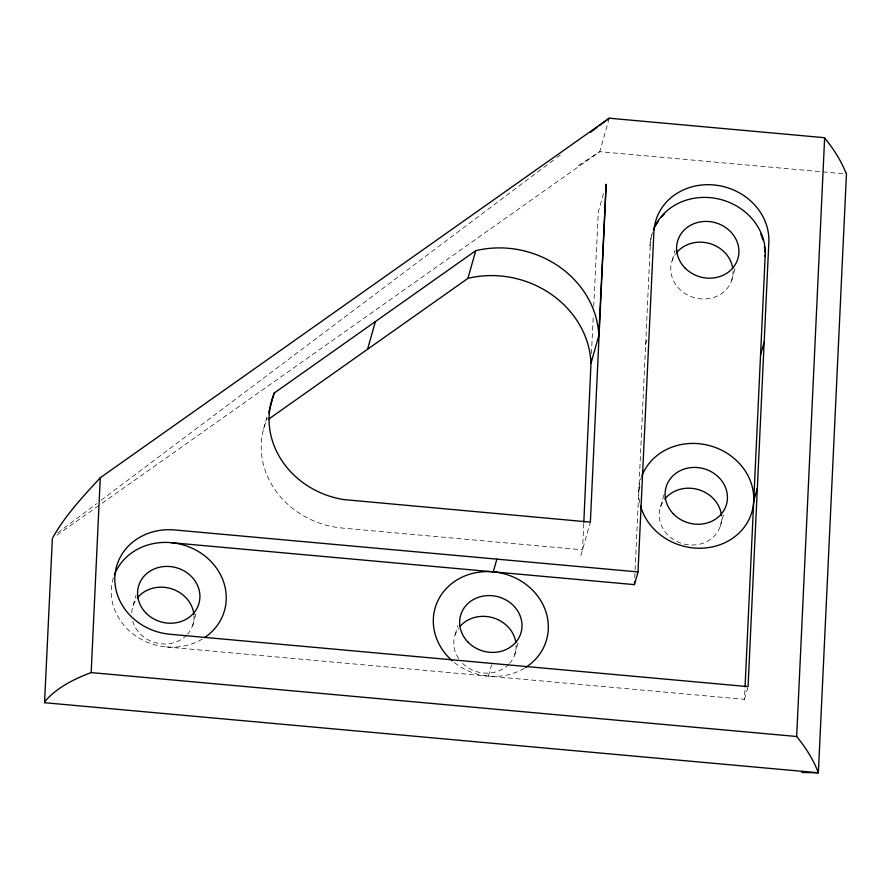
<?xml version="1.0" encoding="UTF-8"?>
<svg xmlns="http://www.w3.org/2000/svg" width="891" height="891" viewBox="0 0 891 891"><rect width="100%" height="100%" fill="white"/><g stroke="black" fill="none" stroke-linecap="round" stroke-linejoin="round"><path stroke-width="0.67" stroke-dasharray="4.46 3.34" d="M583.761 523.529L582.536 549.825L342.233 528.051A85.213 76.392 15.8 0 1 266.376 420.741L267.122 418.102M634.737 577.724L650.296 244.591A57.937 51.934 15.8 0 1 652.468 232.562M166.305 646.955L744.464 699.335L744.976 688.242M591.435 353.593L593.328 314.701M593.729 306.37L598.318 211.924L603.541 193.458M133.115 605.535L136.056 595.155M192.612 625.627L196.287 612.64M263.613 428.894L267.333 415.707M455.201 634.715L457.762 625.627M609.244 118.202L599.766 151.67L100.082 504.662M488.391 676.135L491.62 664.697M514.697 654.796L518.373 641.821M650.296 244.591L649.985 245.727A57.937 51.934 15.8 0 1 652.58 232.417M580.899 555.605L590.365 522.126M645.641 344.461L647.078 339.382M672.159 260.528L675.1 250.148M638.802 490.629L640.239 485.55M660.643 506.567L663.951 494.884M731.622 280.609L735.298 267.623M720.14 526.648L723.447 514.965M744.464 699.335L747.694 687.897M57.715 532.874L96.629 503.615M101.084 500.274L555.873 158.331M556.975 157.495L560.316 154.978M56.924 535.157L98.946 505.464M578.292 165.67L599.766 151.67L846.45 174.023M516.101 645.106A31.408 28.156 15.8 0 1 509.719 663.283M508.861 664.207A31.408 28.156 15.8 0 1 461.983 662.748M458.665 658.649A31.408 28.156 15.8 0 1 458.631 628.177M639.816 502.958A57.937 51.934 15.8 0 1 641.375 477.309M194.015 615.937A31.408 28.156 15.8 0 1 187.633 634.102M186.776 635.027A31.408 28.156 15.8 0 1 156.159 642.934A31.408 28.156 15.8 0 1 132.759 621.383M131.712 612.763A31.408 28.156 15.8 0 1 136.546 598.997M721.543 519.431A31.408 28.156 15.8 0 1 681.058 543.187A31.408 28.156 15.8 0 1 664.073 500.029M202.346 639.014A57.937 51.934 15.8 0 1 135.677 635.884A57.937 51.934 15.8 0 1 113.435 577.546M524.431 668.194A57.937 51.934 15.8 0 1 453.385 661.746M733.026 270.92A31.397 28.144 15.8 0 1 693.866 297.538A31.397 28.144 15.8 0 1 675.59 254.002"/><path stroke-width="1.34" d="M845.704 172.063L846.45 174.023L818.361 772.798L44.55 702.709L52.38 538.364C64.843 515.856 82.885 496.632 100.282 477.732L609.244 118.202L824.643 137.715L796.665 736.501L799.038 739.552A441.992 191.699 2.7 0 1 817.604 770.838L818.361 772.798L801.878 772.475L802.201 771.339M44.55 702.709L44.873 701.562A175.393 76.058 2.7 0 1 91.172 672.594L100.282 477.732M583.828 522.137L591.167 359.151M171.172 542.664L634.414 584.63L634.548 581.868M638.012 571.922L653.894 231.883A57.937 51.934 15.8 0 1 713.791 184.949A57.937 51.934 15.8 0 1 768.833 242.296L748.061 686.627L169.903 634.247A57.937 51.934 15.8 0 1 114.872 576.9A57.937 51.934 15.8 0 1 174.77 529.967L638.012 571.922L634.414 584.63M745.043 686.85L765.224 255.004A57.937 51.934 15.8 0 0 718.413 198.938A57.937 51.934 15.8 0 0 653.359 230.012M598.797 335.629L606.158 184.237L590.365 522.126L343.726 499.573A85.213 76.392 15.8 0 1 274.216 393.054L475.738 250.683A94.836 85.024 15.8 0 1 598.808 335.629L590.967 363.316A94.836 85.024 15.8 0 0 467.909 278.371L268.648 419.138M268.614 412.834L274.216 393.054M367.571 349.25L375.401 321.562M467.909 278.371L475.738 250.683M493.258 571.844L496.855 559.136M764.901 256.14L765.224 255.004M760.558 354.874L764.155 342.166M753.73 501.043L757.328 488.335M590.343 132.414L597.015 127.391M599.231 125.72L609.244 118.202M91.172 672.594L796.665 736.501M641.843 476.05A57.937 51.934 15.8 0 1 731.634 456.426A57.937 51.934 15.8 0 1 727.568 541.36A57.937 51.934 15.8 0 1 640.44 505.531M664.82 499.038A31.408 28.156 15.8 0 1 698.421 489.616A31.408 28.156 15.8 0 1 721.454 515.711M137.292 598.017A31.408 28.156 15.8 0 1 170.894 588.583A31.408 28.156 15.8 0 1 193.926 614.69M655.297 226.169A57.937 51.934 15.8 0 1 658.115 221.469M661.467 217.126A57.937 51.934 15.8 0 1 664.33 214.074M760.725 233.999A57.937 51.934 15.8 0 1 762.93 240.024M764.389 246.54A57.937 51.934 15.8 0 1 764.935 252.042M460.179 626.228A31.408 28.156 15.8 0 1 492.968 617.764A31.408 28.156 15.8 0 1 515.856 642.623M114.338 575.007A57.937 51.934 15.8 0 1 201.901 553.79A57.937 51.934 15.8 0 1 204.54 637.622M452.35 660.866A57.937 51.934 15.8 0 1 450.59 584.485A57.937 51.934 15.8 0 1 534.388 592.092A57.937 51.934 15.8 0 1 525.534 667.504M676.336 253.011A31.397 28.144 15.8 0 1 709.247 243.399A31.397 28.144 15.8 0 1 732.781 268.436M824.387 137.749A441.891 191.654 2.7 0 1 845.548 172.063M467.864 641.988A31.408 28.156 15.8 0 0 520.578 634.036A31.408 28.156 15.8 0 0 484.025 595.945A31.408 28.156 15.8 0 0 467.864 641.988M673.306 513.829A31.408 28.156 15.8 0 0 726.02 505.876A31.408 28.156 15.8 0 0 689.478 467.797A31.408 28.156 15.8 0 0 673.306 513.829M145.779 612.808A31.408 28.156 15.8 0 0 198.493 604.855A31.408 28.156 15.8 0 0 161.95 566.776A31.408 28.156 15.8 0 0 145.779 612.808M684.823 267.79A31.397 28.144 15.8 0 0 737.492 259.838A31.397 28.144 15.8 0 0 700.972 221.781A31.397 28.144 15.8 0 0 684.823 267.79"/></g></svg>
